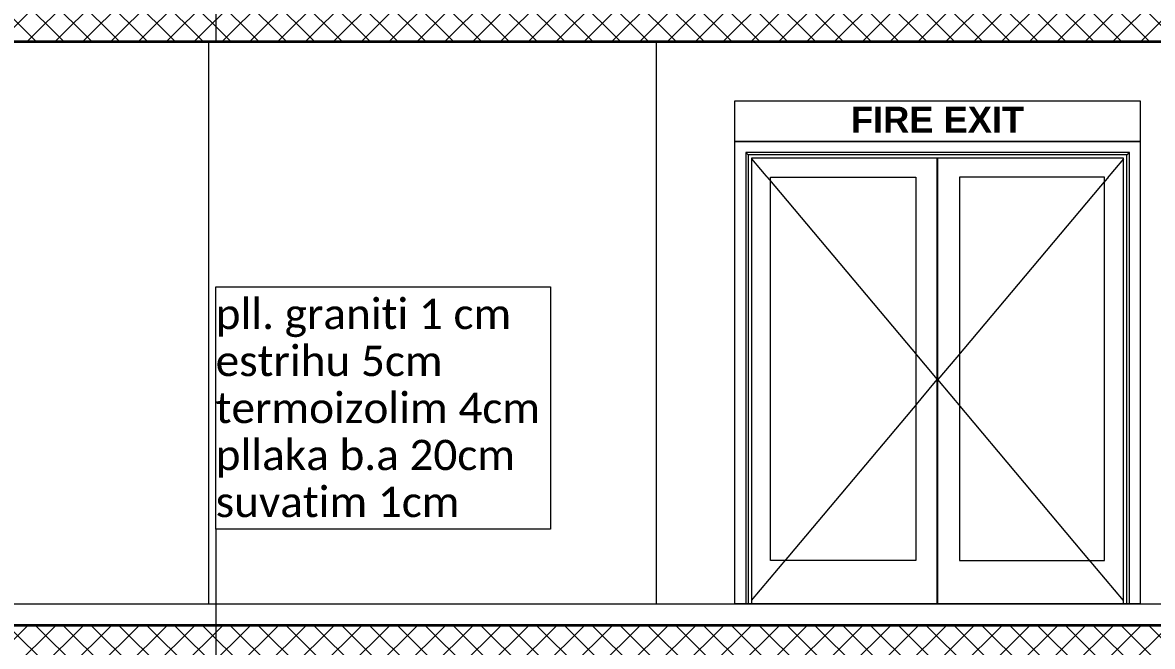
# Model space of a CAD drawing. Header units: millimetres. Extents: x -15634 to 67596, y -3027 to 55843.
# Drawn here: x 14114 to 19338, y 43898 to 46782 of the extents above; entities that cross this region are included whole.
import ezdxf

# ---------------------------------------------------------------- set-up
doc = ezdxf.new("R2010")
doc.units = ezdxf.units.MM
doc.header["$MEASUREMENT"] = 0
doc.set_wipeout_variables(frame=1)
doc.linetypes.add('Wipeout_Contour', pattern=[1000, 0, -1000])
for name, color, linetype in [('aaaa oxhakat', 7, 'Continuous'), ('Dimensioning - General', 7, 'Continuous'), ('Structural - Bearing', 7, 'Continuous'), ('Structural - Combined', 7, 'Continuous')]:
    doc.layers.add(name, color=color, linetype=linetype)
for name, color, linetype, lineweight, true_color in [('aaaa oxhakat _Pen_No__82', 7, 'Continuous', 20, 0xaaaaaa), ('Dimensioning - General_Pen_No__61', 7, 'Continuous', 20, 0x6a6a6a), ('Dimensioning - General_Pen_No__88', 7, 'Continuous', 20, 0xfd4435), ('Drawing & Figure_Pen_No__61', 7, 'Continuous', 20, 0x6a6a6a), ('Structural - Bearing_Pen_No__61', 7, 'Continuous', 20, 0x6a6a6a), ('Structural - Bearing_Pen_No__82', 7, 'Continuous', 20, 0xaaaaaa), ('Structural - Combined_Pen_No__82', 7, 'Continuous', 20, 0xaaaaaa)]:
    doc.layers.add(name, color=color, linetype=linetype, lineweight=lineweight, true_color=true_color)
for name, color, linetype, lineweight in [('Drawing & Figure_Pen_No__1', 7, 'Continuous', 13), ('Structural - Bearing_Pen_No__1', 7, 'Continuous', 13), ('Structural - Bearing_Pen_No__7', 7, 'Continuous', 35)]:
    doc.layers.add(name, color=color, linetype=linetype, lineweight=lineweight)
doc.styles.add('GENERATED_STYLE_2', font='arialbd.ttf')
doc.styles.add('GENERATED_STYLE_6', font='calibril.ttf')
doc.dimstyles.new('GENERATED_STYLE__3', dxfattribs={"dimtxt": 195.999997, "dimasz": 106.4, "dimexe": 0.18, "dimexo": 0.0625, "dimgap": 0.09, "dimtad": 1, "dimdec": 0, "dimlfac": 0.1, "dimzin": 0, "dimdsep": 46, "dimtxsty": 'GENERATED_STYLE_6', "dimblk": 'ARROWHEAD_2', "dimblk1": 'ARROWHEAD_2', "dimblk2": 'ARROWHEAD_2', "dimcen": 0.09, "dimse1": 1, "dimse2": 1, "dimclrd": 256, "dimclre": 256, "dimclrt": 256, "dimadec": 0, "dimazin": 0, "dimtfac": 1, "dimtdec": 4, "dimtmove": 0, "dimatfit": 3, "dimfxl": 1, "dimtolj": 1, "dimtzin": 0, "dimarcsym": 0})
pattern_1 = [(45, (0, 0), (-64.34671, 64.34671), []), (135, (0, 0), (64.34671, 64.34671), [])]

# ---------------------------------------------------------------- blocks, each defined once
blk = doc.blocks.new('*D64')
at = {"layer": 'Dimensioning - General_Pen_No__61', "color": 251, "linetype": 'Continuous', "lineweight": 20, "true_color": 0x6a6a6a, "transparency": 16777216}
for p, q in [((27454.4, 44036), (27594.4, 43955.2)), ((27629.4, 43995.6), (27419.4, 43995.6)), ((27524.4, 43795.6), (27524.4, 43995.6)), ((27454.4, 43836), (27594.4, 43755.2)), ((27629.4, 43795.6), (27419.4, 43795.6))]:
    blk.add_line(p, q, dxfattribs=at)
blk = doc.blocks.new('ARROWHEAD_2')
at = {"color": 0, "linetype": 'Continuous', "lineweight": 0}
for p, q in [((-0.378, -0.655), (0.378, 0.655)), ((0, 0), (-1, 0))]:
    blk.add_line(p, q, dxfattribs=at)
blk = doc.blocks.new('*D65')
at = {"layer": 'Dimensioning - General_Pen_No__61', "color": 251, "linetype": 'Continuous', "lineweight": 20, "true_color": 0x6a6a6a, "transparency": 16777216}
for p, q in [((27454.4, 46736), (27594.4, 46655.2)), ((27629.4, 46695.6), (27419.4, 46695.6)), ((27524.4, 43995.6), (27524.4, 46695.6)), ((27454.4, 44036), (27594.4, 43955.2)), ((27629.4, 43995.6), (27419.4, 43995.6))]:
    blk.add_line(p, q, dxfattribs=at)
at = {"layer": 'Dimensioning - General_Pen_No__88', "color": 20, "lineweight": 20, "true_color": 0xfd4435, "transparency": 16777216, "char_height": 196, "attachment_point": 7, "rotation": 90, "style": 'GENERATED_STYLE_6'}
for s, insert in [('\\A1;{\\pql;\\fCalibri Light|b0|i0|c0|p34;20}', (27485.2, 46337.4)), ('\\A1;{\\pql;\\fCalibri Light|b0|i0|c0|p34;270}', (27485.2, 45107.3))]:
    blk.add_mtext(s, dxfattribs=dict(at, insert=insert))
blk = doc.blocks.new('*D66')
at = {"layer": 'Dimensioning - General_Pen_No__61', "color": 251, "linetype": 'Continuous', "lineweight": 20, "true_color": 0x6a6a6a, "transparency": 16777216}
for p, q in [((27454.4, 46936), (27594.4, 46855.2)), ((27629.4, 46895.6), (27419.4, 46895.6)), ((27524.4, 46695.6), (27524.4, 46895.6)), ((27454.4, 46736), (27594.4, 46655.2)), ((27629.4, 46695.6), (27419.4, 46695.6))]:
    blk.add_line(p, q, dxfattribs=at)
blk = doc.blocks.new('*D112')
at = {"layer": 'Dimensioning - General_Pen_No__61', "color": 251, "linetype": 'Continuous', "lineweight": 20, "true_color": 0x6a6a6a, "transparency": 16777216}
for p, q in [((28004.4, 44036), (28144.4, 43955.2)), ((28179.4, 43995.6), (27969.4, 43995.6)), ((28074.4, 43795.6), (28074.4, 43995.6)), ((28004.4, 43836), (28144.4, 43755.2)), ((28179.4, 43795.6), (27969.4, 43795.6))]:
    blk.add_line(p, q, dxfattribs=at)
blk = doc.blocks.new('*D113')
at = {"layer": 'Dimensioning - General_Pen_No__61', "color": 251, "linetype": 'Continuous', "lineweight": 20, "true_color": 0x6a6a6a, "transparency": 16777216}
for p, q in [((28004.4, 46736), (28144.4, 46655.2)), ((28179.4, 46695.6), (27969.4, 46695.6)), ((28074.4, 43995.6), (28074.4, 46695.6)), ((28004.4, 44036), (28144.4, 43955.2)), ((28179.4, 43995.6), (27969.4, 43995.6))]:
    blk.add_line(p, q, dxfattribs=at)
at = {"layer": 'Dimensioning - General_Pen_No__88', "color": 20, "lineweight": 20, "true_color": 0xfd4435, "transparency": 16777216, "char_height": 196, "attachment_point": 7, "rotation": 90, "style": 'GENERATED_STYLE_6'}
for s, insert in [('\\A1;{\\pql;\\fCalibri Light|b0|i0|c0|p34;20}', (28035.2, 46337.4)), ('\\A1;{\\pql;\\fCalibri Light|b0|i0|c0|p34;270}', (28035.2, 45107.3))]:
    blk.add_mtext(s, dxfattribs=dict(at, insert=insert))
blk = doc.blocks.new('*D114')
at = {"layer": 'Dimensioning - General_Pen_No__61', "color": 251, "linetype": 'Continuous', "lineweight": 20, "true_color": 0x6a6a6a, "transparency": 16777216}
for p, q in [((28004.4, 46936), (28144.4, 46855.2)), ((28179.4, 46895.6), (27969.4, 46895.6)), ((28074.4, 46695.6), (28074.4, 46895.6)), ((28004.4, 46736), (28144.4, 46655.2)), ((28179.4, 46695.6), (27969.4, 46695.6))]:
    blk.add_line(p, q, dxfattribs=at)
blk = doc.blocks.new('*D134')
at = {"layer": 'Dimensioning - General_Pen_No__61', "color": 251, "linetype": 'Continuous', "lineweight": 20, "true_color": 0x6a6a6a, "transparency": 16777216}
for p, q in [((28554.4, 44036), (28694.4, 43955.2)), ((28729.4, 43995.6), (28519.4, 43995.6)), ((28624.4, 41095.6), (28624.4, 43995.6)), ((28554.4, 41136), (28694.4, 41055.2)), ((28729.4, 41095.6), (28519.4, 41095.6))]:
    blk.add_line(p, q, dxfattribs=at)
at = {"layer": 'Dimensioning - General_Pen_No__88', "color": 20, "lineweight": 20, "true_color": 0xfd4435, "transparency": 16777216, "insert": (28585.2, 42307.3), "char_height": 196, "attachment_point": 7, "rotation": 90, "style": 'GENERATED_STYLE_6'}
blk.add_mtext('\\A1;{\\pql;\\fCalibri Light|b0|i0|c0|p34;290}', dxfattribs=at)
blk = doc.blocks.new('*D135')
at = {"layer": 'Dimensioning - General_Pen_No__61', "color": 251, "linetype": 'Continuous', "lineweight": 20, "true_color": 0x6a6a6a, "transparency": 16777216}
for p, q in [((28554.4, 46936), (28694.4, 46855.2)), ((28729.4, 46895.6), (28519.4, 46895.6)), ((28624.4, 43995.6), (28624.4, 46895.6)), ((28554.4, 44036), (28694.4, 43955.2)), ((28729.4, 43995.6), (28519.4, 43995.6))]:
    blk.add_line(p, q, dxfattribs=at)
at = {"layer": 'Dimensioning - General_Pen_No__88', "color": 20, "lineweight": 20, "true_color": 0xfd4435, "transparency": 16777216, "insert": (28585.2, 45207.3), "char_height": 196, "attachment_point": 7, "rotation": 90, "style": 'GENERATED_STYLE_6'}
blk.add_mtext('\\A1;{\\pql;\\fCalibri Light|b0|i0|c0|p34;290}', dxfattribs=at)
blk = doc.blocks.new('*D160')
at = {"layer": 'Dimensioning - General_Pen_No__61', "color": 251, "linetype": 'Continuous', "lineweight": 20, "true_color": 0x6a6a6a, "transparency": 16777216}
for p, q in [((34964.9, 44036), (35104.9, 43955.2)), ((35139.9, 43995.6), (34929.9, 43995.6)), ((35034.9, 43795.6), (35034.9, 43995.6)), ((34964.9, 43836), (35104.9, 43755.2)), ((35139.9, 43795.6), (34929.9, 43795.6))]:
    blk.add_line(p, q, dxfattribs=at)
blk = doc.blocks.new('*D161')
at = {"layer": 'Dimensioning - General_Pen_No__61', "color": 251, "linetype": 'Continuous', "lineweight": 20, "true_color": 0x6a6a6a, "transparency": 16777216}
for p, q in [((34964.9, 46736), (35104.9, 46655.2)), ((35139.9, 46695.6), (34929.9, 46695.6)), ((35034.9, 43995.6), (35034.9, 46695.6)), ((34964.9, 44036), (35104.9, 43955.2)), ((35139.9, 43995.6), (34929.9, 43995.6))]:
    blk.add_line(p, q, dxfattribs=at)
at = {"layer": 'Dimensioning - General_Pen_No__88', "color": 20, "lineweight": 20, "true_color": 0xfd4435, "transparency": 16777216, "char_height": 196, "attachment_point": 7, "rotation": 90, "style": 'GENERATED_STYLE_6'}
for s, insert in [('\\A1;{\\pql;\\fCalibri Light|b0|i0|c0|p34;20}', (34995.7, 46337.4)), ('\\A1;{\\pql;\\fCalibri Light|b0|i0|c0|p34;270}', (34995.7, 45107.3))]:
    blk.add_mtext(s, dxfattribs=dict(at, insert=insert))
blk = doc.blocks.new('*D162')
at = {"layer": 'Dimensioning - General_Pen_No__61', "color": 251, "linetype": 'Continuous', "lineweight": 20, "true_color": 0x6a6a6a, "transparency": 16777216}
for p, q in [((34964.9, 46936), (35104.9, 46855.2)), ((35139.9, 46895.6), (34929.9, 46895.6)), ((35034.9, 46695.6), (35034.9, 46895.6)), ((34964.9, 46736), (35104.9, 46655.2)), ((35139.9, 46695.6), (34929.9, 46695.6))]:
    blk.add_line(p, q, dxfattribs=at)
blk = doc.blocks.new('*D208')
at = {"layer": 'Dimensioning - General_Pen_No__61', "color": 251, "linetype": 'Continuous', "lineweight": 20, "true_color": 0x6a6a6a, "transparency": 16777216}
for p, q in [((35514.9, 44036), (35654.9, 43955.2)), ((35689.9, 43995.6), (35479.9, 43995.6)), ((35584.9, 43795.6), (35584.9, 43995.6)), ((35514.9, 43836), (35654.9, 43755.2)), ((35689.9, 43795.6), (35479.9, 43795.6))]:
    blk.add_line(p, q, dxfattribs=at)
blk = doc.blocks.new('*D209')
at = {"layer": 'Dimensioning - General_Pen_No__61', "color": 251, "linetype": 'Continuous', "lineweight": 20, "true_color": 0x6a6a6a, "transparency": 16777216}
for p, q in [((35514.9, 46736), (35654.9, 46655.2)), ((35689.9, 46695.6), (35479.9, 46695.6)), ((35584.9, 43995.6), (35584.9, 46695.6)), ((35514.9, 44036), (35654.9, 43955.2)), ((35689.9, 43995.6), (35479.9, 43995.6))]:
    blk.add_line(p, q, dxfattribs=at)
at = {"layer": 'Dimensioning - General_Pen_No__88', "color": 20, "lineweight": 20, "true_color": 0xfd4435, "transparency": 16777216, "char_height": 196, "attachment_point": 7, "rotation": 90, "style": 'GENERATED_STYLE_6'}
for s, insert in [('\\A1;{\\pql;\\fCalibri Light|b0|i0|c0|p34;20}', (35545.7, 46337.4)), ('\\A1;{\\pql;\\fCalibri Light|b0|i0|c0|p34;270}', (35545.7, 45107.3))]:
    blk.add_mtext(s, dxfattribs=dict(at, insert=insert))
blk = doc.blocks.new('*D210')
at = {"layer": 'Dimensioning - General_Pen_No__61', "color": 251, "linetype": 'Continuous', "lineweight": 20, "true_color": 0x6a6a6a, "transparency": 16777216}
for p, q in [((35514.9, 46936), (35654.9, 46855.2)), ((35689.9, 46895.6), (35479.9, 46895.6)), ((35584.9, 46695.6), (35584.9, 46895.6)), ((35514.9, 46736), (35654.9, 46655.2)), ((35689.9, 46695.6), (35479.9, 46695.6))]:
    blk.add_line(p, q, dxfattribs=at)
blk = doc.blocks.new('*D230')
at = {"layer": 'Dimensioning - General_Pen_No__61', "color": 251, "linetype": 'Continuous', "lineweight": 20, "true_color": 0x6a6a6a, "transparency": 16777216}
for p, q in [((36064.9, 44036), (36204.9, 43955.2)), ((36239.9, 43995.6), (36029.9, 43995.6)), ((36134.9, 41095.6), (36134.9, 43995.6)), ((36064.9, 41136), (36204.9, 41055.2)), ((36239.9, 41095.6), (36029.9, 41095.6))]:
    blk.add_line(p, q, dxfattribs=at)
at = {"layer": 'Dimensioning - General_Pen_No__88', "color": 20, "lineweight": 20, "true_color": 0xfd4435, "transparency": 16777216, "insert": (36095.7, 42307.3), "char_height": 196, "attachment_point": 7, "rotation": 90, "style": 'GENERATED_STYLE_6'}
blk.add_mtext('\\A1;{\\pql;\\fCalibri Light|b0|i0|c0|p34;290}', dxfattribs=at)
blk = doc.blocks.new('*D231')
at = {"layer": 'Dimensioning - General_Pen_No__61', "color": 251, "linetype": 'Continuous', "lineweight": 20, "true_color": 0x6a6a6a, "transparency": 16777216}
for p, q in [((36064.9, 46936), (36204.9, 46855.2)), ((36239.9, 46895.6), (36029.9, 46895.6)), ((36134.9, 43995.6), (36134.9, 46895.6)), ((36064.9, 44036), (36204.9, 43955.2)), ((36239.9, 43995.6), (36029.9, 43995.6))]:
    blk.add_line(p, q, dxfattribs=at)
at = {"layer": 'Dimensioning - General_Pen_No__88', "color": 20, "lineweight": 20, "true_color": 0xfd4435, "transparency": 16777216, "insert": (36095.7, 45207.3), "char_height": 196, "attachment_point": 7, "rotation": 90, "style": 'GENERATED_STYLE_6'}
blk.add_mtext('\\A1;{\\pql;\\fCalibri Light|b0|i0|c0|p34;290}', dxfattribs=at)

msp = doc.modelspace()

# ---------------------------------------------------------------- texts
at = {"layer": 'Drawing & Figure_Pen_No__1', "color": 7, "linetype": 'Continuous', "lineweight": 13, "insert": (18344.4, 46273.8), "char_height": 120, "attachment_point": 8, "style": 'GENERATED_STYLE_2'}
msp.add_mtext('\\A1;{\\pqc;\\fArial|b1|i0|c0|p34;FIRE EXIT}', dxfattribs=at)

# ---------------------------------------------------------------- wipeouts: each hides what was drawn before it
at = {"color": 254, "linetype": 'Wipeout_Contour', "lineweight": 0, "ltscale": 191258.732346}
msp.add_wipeout([(14974.4, 43995.6), (15344.4, 43995.6), (15344.4, 46695.6), (14974.4, 46695.6)], dxfattribs=at).dxf.layer = 'aaaa oxhakat'
at = {"color": 254, "linetype": 'Wipeout_Contour', "lineweight": 0, "ltscale": 193592.466412}
msp.add_wipeout([(17469.4, 46170.6), (17457.4, 46182.6), (17457.4, 44095.6), (17469.4, 44095.6)], dxfattribs=at).dxf.layer = 'Structural - Bearing'
at = {"color": 254, "linetype": 'Wipeout_Contour', "lineweight": 0, "ltscale": 196246.721823}
msp.add_wipeout([(19219.4, 44095.6), (19231.4, 44095.6), (19231.4, 46182.6), (19219.4, 46170.6)], dxfattribs=at).dxf.layer = 'Structural - Bearing'
at = {"color": 254, "linetype": 'Wipeout_Contour', "lineweight": 0, "ltscale": 195978.910451}
msp.add_wipeout([(18343.4, 45530.9), (18343.4, 45330.9), (18345.4, 45330.9), (18345.4, 45530.9)], dxfattribs=at).dxf.layer = 'Structural - Combined'

# ---------------------------------------------------------------- next in the draw order: linework, layer by layer
at = {"layer": 'Structural - Bearing_Pen_No__61', "color": 251, "linetype": 'Continuous', "lineweight": 20, "true_color": 0x6a6a6a}
for points in [[(15007.1, 47340.4), (15007.1, 46695.6)], [(15007.1, 44440.4), (15007.1, 43795.6)]]:
    msp.add_lwpolyline(points, dxfattribs=at)

# ---------------------------------------------------------------- next in the draw order: wipeouts: each hides what was drawn before it
at = {"color": 254, "linetype": 'Wipeout_Contour', "lineweight": 0, "ltscale": 190498.28452}
msp.add_wipeout([(14114.4, 43995.6), (14974.4, 43995.6), (14974.4, 46695.6), (14114.4, 46695.6)], dxfattribs=at).dxf.layer = 'Structural - Bearing'
at = {"color": 254, "linetype": 'Wipeout_Contour', "lineweight": 0, "ltscale": 192637.605024}
msp.add_wipeout([(15344.4, 43995.6), (17044.4, 43995.6), (17044.4, 46695.6), (15344.4, 46695.6)], dxfattribs=at).dxf.layer = 'Structural - Bearing'
at = {"color": 254, "linetype": 'Wipeout_Contour', "lineweight": 0, "ltscale": 247096.006287}
msp.add_wipeout([(18343.4, 46155.6), (18343.4, 45530.9), (18345.4, 45530.9), (18345.4, 46067.6), (18345.4, 46155.6)], dxfattribs=at).dxf.layer = 'Structural - Bearing'
at = {"color": 254, "linetype": 'Wipeout_Contour', "lineweight": 0, "ltscale": 195357.238664}
msp.add_wipeout([(18343.4, 45195.6), (18345.4, 45195.6), (18345.4, 45330.9), (18343.4, 45330.9)], dxfattribs=at).dxf.layer = 'Structural - Bearing'

# ---------------------------------------------------------------- next in the draw order: hatches: boundary and pattern name
at = {"layer": 'Structural - Bearing_Pen_No__1', "linetype": 'Continuous', "lineweight": 13}
h = msp.add_hatch(dxfattribs=at)
h.set_pattern_fill('CONCRETE_BLOCK', style=0, pattern_type=2)
h.set_pattern_definition(pattern_1)
h.paths.add_polyline_path([(-655.6, 46695.6), (44144.4, 46695.6), (44144.4, 46895.6), (-655.6, 46895.6)])
h = msp.add_hatch(dxfattribs=at)
h.set_pattern_fill('CONCRETE_BLOCK', style=0, pattern_type=2)
h.set_pattern_definition(pattern_1)
h.paths.add_polyline_path([(-655.6, 43795.6), (44144.4, 43795.6), (44144.4, 43995.6), (-655.6, 43995.6)])

# ---------------------------------------------------------------- next in the draw order: linework, layer by layer
at = {"layer": 'aaaa oxhakat _Pen_No__82', "color": 253, "linetype": 'Continuous', "lineweight": 20, "true_color": 0xaaaaaa}
msp.add_line((14974.4, 46695.6), (14974.4, 44095.6), dxfattribs=at)
at = {"layer": 'Drawing & Figure_Pen_No__61', "color": 251, "linetype": 'Continuous', "lineweight": 20, "true_color": 0x6a6a6a, "flags": 128}
msp.add_lwpolyline([(15007.1, 45560.4), (16555.5, 45560.4), (16555.5, 44440.4), (15007.1, 44440.4)], close=True, dxfattribs=at)
at = {"layer": 'Structural - Bearing_Pen_No__1', "color": 7, "linetype": 'Continuous', "lineweight": 13}
for p, q in [((-655.6, 46695.6), (44144.4, 46695.6)), ((6604.4, 43995.6), (36884.4, 43995.6))]:
    msp.add_line(p, q, dxfattribs=at)
at = {"layer": 'Structural - Bearing_Pen_No__7', "color": 7, "linetype": 'Continuous', "lineweight": 35, "flags": 128}
for points in [[(-655.6, 46695.6), (44144.4, 46695.6), (44144.4, 46895.6), (-655.6, 46895.6)], [(-655.6, 43795.6), (44144.4, 43795.6), (44144.4, 43995.6), (-655.6, 43995.6)]]:
    msp.add_lwpolyline(points, close=True, dxfattribs=at)
at = {"layer": 'Structural - Bearing_Pen_No__82', "color": 253, "linetype": 'Continuous', "lineweight": 20, "true_color": 0xaaaaaa}
msp.add_line((17044.4, 44095.6), (17044.4, 46695.6), dxfattribs=at)

# ---------------------------------------------------------------- next in the draw order: texts
at = {"layer": 'Drawing & Figure_Pen_No__61', "color": 251, "linetype": 'Continuous', "lineweight": 20, "true_color": 0x6a6a6a, "insert": (15007.1, 44494.5), "char_height": 140, "attachment_point": 7, "line_spacing_factor": 0.931144, "style": 'GENERATED_STYLE_6'}
msp.add_mtext('\\A1;{\\pql;\\fCalibri Light|b0|i0|c0|p34;pll. graniti 1 cm\\P\\pql;\\fCalibri Light|b0|i0|c0|p34;estrihu 5cm\\P\\pql;\\fCalibri Light|b0|i0|c0|p34;termoizolim 4cm\\P\\pql;\\fCalibri Light|b0|i0|c0|p34;pllaka b.a 20cm\\P\\pql;\\fCalibri Light|b0|i0|c0|p34;suvatim 1cm}', dxfattribs=at)

# ---------------------------------------------------------------- next in the draw order: dimensions: what is measured, and where the dimension line sits
at = {"layer": 'Dimensioning - General', "color": 251, "linetype": 'Continuous', "lineweight": 20, "true_color": 0x6a6a6a}
for base, p1, p2, picture, middle in [((28074.4, 46895.6), (-159, 46695.6), (-176.6, 46895.6), '*D114', (27937.2, 46486.8)), ((27524.4, 46895.6), (-57.7, 46695.6), (-77, 46895.6), '*D66', (27387.2, 46486.8)), ((35584.9, 46895.6), (7351.5, 46695.6), (7333.9, 46895.6), '*D210', (35447.7, 46486.8)), ((35034.9, 46895.6), (7452.8, 46695.6), (7433.5, 46895.6), '*D162', (34897.7, 46486.8)), ((28074.4, 43995.6), (-241.9, 43795.6), (-241.9, 43995.6), '*D112', (27937.2, 43586.8)), ((27524.4, 43995.6), (182.6, 43795.6), (169.2, 43995.6), '*D64', (27387.2, 43586.8)), ((28624.4, 43995.6), (2139.4, 41095.6), (2130.6, 43995.6), '*D134', (28487.2, 42531.4)), ((35584.9, 43995.6), (7268.6, 43795.6), (7268.6, 43995.6), '*D208', (35447.7, 43586.8)), ((35034.9, 43995.6), (7693.1, 43795.6), (7679.7, 43995.6), '*D160', (34897.7, 43586.8)), ((36134.9, 43995.6), (9649.9, 41095.6), (9641.1, 43995.6), '*D230', (35997.7, 42531.4))]:
    dim = msp.add_linear_dim(base=base, p1=p1, p2=p2, angle=90, dimstyle='GENERATED_STYLE__3', dxfattribs=at)
    dim.commit()
    dim.dimension.update_dxf_attribs({"geometry": picture, "text_midpoint": middle, "dimtype": 160, "text_rotation": 90})

# ---------------------------------------------------------------- next in the draw order: wipeouts: each hides what was drawn before it
at = {"color": 254, "linetype": 'Wipeout_Contour', "lineweight": 0, "ltscale": 198774.836169}
msp.add_wipeout([(19231.4, 46182.6), (17457.4, 46182.6), (17469.4, 46170.6), (19219.4, 46170.6)], dxfattribs=at).dxf.layer = 'Structural - Bearing'
at = {"color": 254, "linetype": 'Wipeout_Contour', "lineweight": 0, "ltscale": 195060.1442}
msp.add_wipeout([(18343.4, 45170.6), (18345.4, 45170.6), (18345.4, 45195.6), (18343.4, 45195.6)], dxfattribs=at).dxf.layer = 'Structural - Bearing'

# ---------------------------------------------------------------- next in the draw order: wipeouts: each hides what was drawn before it
at = {"color": 254, "linetype": 'Wipeout_Contour', "lineweight": 0, "ltscale": 193605.760744}
msp.add_wipeout([(17407.4, 46232.6), (17407.4, 44095.6), (17457.4, 44095.6), (17457.4, 46182.6)], dxfattribs=at).dxf.layer = 'Structural - Bearing'
at = {"color": 254, "linetype": 'Wipeout_Contour', "lineweight": 0, "ltscale": 196352.587738}
msp.add_wipeout([(19281.4, 44095.6), (19281.4, 46232.6), (19231.4, 46182.6), (19231.4, 44095.6)], dxfattribs=at).dxf.layer = 'Structural - Bearing'
at = {"color": 254, "linetype": 'Wipeout_Contour', "lineweight": 0, "ltscale": 194921.172833}
msp.add_wipeout([(18343.4, 45170.6), (18343.4, 45120.6), (18345.4, 45120.6), (18345.4, 45170.6)], dxfattribs=at).dxf.layer = 'Structural - Bearing'

# ---------------------------------------------------------------- next in the draw order: wipeouts: each hides what was drawn before it
at = {"color": 254, "linetype": 'Wipeout_Contour', "lineweight": 0, "ltscale": 198892.024211}
msp.add_wipeout([(19281.4, 46232.6), (17407.4, 46232.6), (17457.4, 46182.6), (19231.4, 46182.6)], dxfattribs=at).dxf.layer = 'Structural - Bearing'
at = {"color": 254, "linetype": 'Wipeout_Contour', "lineweight": 0, "ltscale": 193572.691494}
msp.add_wipeout([(17469.4, 44095.6), (17484.4, 44095.6), (17484.4, 46155.6), (17469.4, 46155.6)], dxfattribs=at).dxf.layer = 'Structural - Bearing'
at = {"color": 254, "linetype": 'Wipeout_Contour', "lineweight": 0, "ltscale": 196186.789708}
msp.add_wipeout([(19204.4, 46155.6), (19204.4, 44095.6), (19219.4, 44095.6), (19219.4, 46155.6)], dxfattribs=at).dxf.layer = 'Structural - Bearing'
at = {"color": 254, "linetype": 'Wipeout_Contour', "lineweight": 0, "ltscale": 240876.391037}
msp.add_wipeout([(18343.4, 44095.6), (18345.4, 44095.6), (18345.4, 44295.6), (18345.4, 45120.6), (18343.4, 45120.6)], dxfattribs=at).dxf.layer = 'Structural - Bearing'

# ---------------------------------------------------------------- next in the draw order: linework, layer by layer
at = {"layer": 'Drawing & Figure_Pen_No__1', "color": 7, "linetype": 'Continuous', "lineweight": 13, "flags": 128}
msp.add_lwpolyline([(17407.4, 46421.2), (19281.4, 46421.2), (19281.4, 46232.6), (17407.4, 46232.6)], close=True, dxfattribs=at)
at = {"layer": 'Structural - Bearing_Pen_No__82', "color": 253, "linetype": 'Continuous', "lineweight": 20, "true_color": 0xaaaaaa}
for p, q in [((17407.4, 44095.6), (17407.4, 46232.6)), ((17407.4, 46232.6), (19281.4, 46232.6)), ((19281.4, 46232.6), (19281.4, 44095.6)), ((17457.4, 44095.6), (17407.4, 44095.6)), ((19281.4, 44095.6), (19231.4, 44095.6))]:
    msp.add_line(p, q, dxfattribs=at)

# ---------------------------------------------------------------- next in the draw order: wipeouts: each hides what was drawn before it
at = {"color": 254, "linetype": 'Wipeout_Contour', "lineweight": 0, "ltscale": 298071.104985}
msp.add_wipeout([(17469.4, 46170.6), (17469.4, 46155.6), (17484.4, 46155.6), (19204.4, 46155.6), (19219.4, 46155.6), (19219.4, 46170.6)], dxfattribs=at).dxf.layer = 'Structural - Bearing'
at = {"color": 254, "linetype": 'Wipeout_Contour', "lineweight": 0, "ltscale": 193854.589472}
msp.add_wipeout([(17572.4, 46067.6), (17484.4, 46067.6), (17484.4, 44295.6), (17572.4, 44295.6)], dxfattribs=at).dxf.layer = 'Structural - Bearing'
at = {"color": 254, "linetype": 'Wipeout_Contour', "lineweight": 0, "ltscale": 194982.545553}
msp.add_wipeout([(18343.4, 44295.6), (18343.4, 46067.6), (18243.4, 46067.6), (18243.4, 44295.6)], dxfattribs=at).dxf.layer = 'Structural - Bearing'
at = {"color": 254, "linetype": 'Wipeout_Contour', "lineweight": 0, "ltscale": 196310.693852}
msp.add_wipeout([(19116.4, 44295.6), (19204.4, 44295.6), (19204.4, 46067.6), (19116.4, 46067.6)], dxfattribs=at).dxf.layer = 'Structural - Bearing'

# ---------------------------------------------------------------- next in the draw order: linework, layer by layer
at = {"layer": 'Structural - Bearing_Pen_No__82', "color": 253, "linetype": 'Continuous', "lineweight": 20, "true_color": 0xaaaaaa}
for p, q in [((17457.4, 46182.6), (17457.4, 44095.6)), ((19231.4, 46182.6), (17457.4, 46182.6)), ((19231.4, 44095.6), (19231.4, 46182.6))]:
    msp.add_line(p, q, dxfattribs=at)

# ---------------------------------------------------------------- next in the draw order: wipeouts: each hides what was drawn before it
at = {"color": 254, "linetype": 'Wipeout_Contour', "lineweight": 0, "ltscale": 296735.443777}
msp.add_wipeout([(18343.4, 46155.6), (17484.4, 46155.6), (17484.4, 46067.6), (17572.4, 46067.6), (18243.4, 46067.6), (18343.4, 46067.6)], dxfattribs=at).dxf.layer = 'Structural - Bearing'
at = {"color": 254, "linetype": 'Wipeout_Contour', "lineweight": 0, "ltscale": 286319.330807}
msp.add_wipeout([(17484.4, 44095.6), (18343.4, 44095.6), (18343.4, 44295.6), (18243.4, 44295.6), (17572.4, 44295.6), (17484.4, 44295.6)], dxfattribs=at).dxf.layer = 'Structural - Bearing'

# ---------------------------------------------------------------- next in the draw order: linework, layer by layer
at = {"layer": 'Structural - Bearing_Pen_No__82', "color": 253, "linetype": 'Continuous', "lineweight": 20, "true_color": 0xaaaaaa}
for p, q in [((17457.4, 46182.6), (17469.4, 46170.6)), ((17469.4, 46170.6), (17469.4, 44095.6)), ((17484.4, 46155.6), (17484.4, 44095.6)), ((17469.4, 44095.6), (17457.4, 44095.6))]:
    msp.add_line(p, q, dxfattribs=at)

# ---------------------------------------------------------------- next in the draw order: wipeouts: each hides what was drawn before it
at = {"color": 254, "linetype": 'Wipeout_Contour', "lineweight": 0, "ltscale": 194412.861728}
msp.add_wipeout([(17572.4, 44295.6), (18243.4, 44295.6), (18243.4, 46067.6), (17572.4, 46067.6)], dxfattribs=at).dxf.layer = 'Structural - Bearing'
at = {"color": 254, "linetype": 'Wipeout_Contour', "lineweight": 0, "ltscale": 195136.070428}
msp.add_wipeout([(18345.4, 44295.6), (18445.4, 44295.6), (18445.4, 46067.6), (18345.4, 46067.6)], dxfattribs=at).dxf.layer = 'Structural - Bearing'

# ---------------------------------------------------------------- next in the draw order: linework, layer by layer
at = {"layer": 'Structural - Bearing_Pen_No__82', "color": 253, "linetype": 'Continuous', "lineweight": 20, "true_color": 0xaaaaaa}
for p, q in [((17572.4, 44295.6), (17572.4, 46067.6)), ((17572.4, 46067.6), (18243.4, 46067.6)), ((18243.4, 46067.6), (18243.4, 44295.6)), ((18345.4, 45195.6), (18343.4, 45195.6)), ((18345.4, 45170.6), (18343.4, 45170.6)), ((18343.4, 45120.6), (18345.4, 45120.6)), ((18243.4, 44295.6), (17572.4, 44295.6))]:
    msp.add_line(p, q, dxfattribs=at)
at = {"layer": 'Structural - Combined_Pen_No__82', "color": 253, "linetype": 'Continuous', "lineweight": 20, "true_color": 0xaaaaaa}
for p, q in [((18343.4, 45530.9), (18345.4, 45530.9)), ((18343.4, 45330.9), (18345.4, 45330.9))]:
    msp.add_line(p, q, dxfattribs=at)

# ---------------------------------------------------------------- next in the draw order: wipeouts: each hides what was drawn before it
at = {"color": 254, "linetype": 'Wipeout_Contour', "lineweight": 0, "ltscale": 298654.221509}
msp.add_wipeout([(19204.4, 46155.6), (18345.4, 46155.6), (18345.4, 46067.6), (18445.4, 46067.6), (19116.4, 46067.6), (19204.4, 46067.6)], dxfattribs=at).dxf.layer = 'Structural - Bearing'
at = {"color": 254, "linetype": 'Wipeout_Contour', "lineweight": 0, "ltscale": 288307.420922}
msp.add_wipeout([(18345.4, 44095.6), (19204.4, 44095.6), (19204.4, 44295.6), (19116.4, 44295.6), (18445.4, 44295.6), (18345.4, 44295.6)], dxfattribs=at).dxf.layer = 'Structural - Bearing'

# ---------------------------------------------------------------- next in the draw order: linework, layer by layer
at = {"layer": 'Structural - Bearing_Pen_No__61', "color": 251, "linetype": 'Continuous', "lineweight": 20, "true_color": 0x6a6a6a}
msp.add_lwpolyline([(6604.4, 44095.6), (36884.4, 44095.6)], dxfattribs=at)
at = {"layer": 'Structural - Bearing_Pen_No__82', "color": 253, "linetype": 'Continuous', "lineweight": 20, "true_color": 0xaaaaaa}
for p, q in [((19219.4, 46170.6), (19231.4, 46182.6)), ((19219.4, 46170.6), (17469.4, 46170.6)), ((19204.4, 46155.6), (17484.4, 46155.6)), ((17484.4, 46153.3), (18343.4, 45131.6)), ((18343.4, 46067.6), (18343.4, 46155.6)), ((18345.4, 46067.6), (18345.4, 46155.6)), ((19204.4, 44095.6), (19204.4, 46155.6)), ((19219.4, 44095.6), (19219.4, 46170.6)), ((18343.4, 44295.6), (18343.4, 46067.6)), ((18345.4, 44295.6), (18345.4, 46067.6)), ((17484.4, 44109.9), (18343.4, 45131.6)), ((18343.4, 44095.6), (18343.4, 44295.6)), ((18345.4, 44095.6), (18345.4, 44295.6)), ((19219.4, 44095.6), (17469.4, 44095.6)), ((19231.4, 44095.6), (19219.4, 44095.6))]:
    msp.add_line(p, q, dxfattribs=at)

# ---------------------------------------------------------------- next in the draw order: wipeouts: each hides what was drawn before it
at = {"color": 254, "linetype": 'Wipeout_Contour', "lineweight": 0, "ltscale": 195726.730932}
msp.add_wipeout([(19116.4, 44295.6), (19116.4, 46067.6), (18445.4, 46067.6), (18445.4, 44295.6)], dxfattribs=at).dxf.layer = 'Structural - Bearing'

# ---------------------------------------------------------------- next in the draw order: linework, layer by layer
at = {"layer": 'Structural - Bearing_Pen_No__82', "color": 253, "linetype": 'Continuous', "lineweight": 20, "true_color": 0xaaaaaa}
for p, q in [((19204.4, 46153.3), (18345.4, 45131.6)), ((18445.4, 46067.6), (18445.4, 44295.6)), ((19116.4, 46067.6), (18445.4, 46067.6)), ((19116.4, 44295.6), (19116.4, 46067.6)), ((19204.4, 44109.9), (18345.4, 45131.6)), ((18445.4, 44295.6), (19116.4, 44295.6))]:
    msp.add_line(p, q, dxfattribs=at)

# ---------------------------------------------------------------- next in the draw order: dimensions: what is measured, and where the dimension line sits
at = {"layer": 'Dimensioning - General', "color": 251, "linetype": 'Continuous', "lineweight": 20, "true_color": 0x6a6a6a}
for base, p1, p2, picture, middle in [((28624.4, 46895.6), (2130.6, 43995.6), (2253.6, 46895.6), '*D135', (28487.2, 45431.4)), ((36134.9, 46895.6), (9641.1, 43995.6), (9764.1, 46895.6), '*D231', (35997.7, 45431.4)), ((28074.4, 46695.6), (-241.9, 43995.6), (-159, 46695.6), '*D113', (27937.2, 45331.4)), ((27524.4, 46695.6), (169.2, 43995.6), (-57.7, 46695.6), '*D65', (27387.2, 45331.4)), ((35584.9, 46695.6), (7268.6, 43995.6), (7351.5, 46695.6), '*D209', (35447.7, 45331.4)), ((35034.9, 46695.6), (7679.7, 43995.6), (7452.8, 46695.6), '*D161', (34897.7, 45331.4))]:
    dim = msp.add_linear_dim(base=base, p1=p1, p2=p2, angle=90, dimstyle='GENERATED_STYLE__3', dxfattribs=at)
    dim.commit()
    dim.dimension.update_dxf_attribs({"geometry": picture, "text_midpoint": middle, "dimtype": 160, "text_rotation": 90})

doc.saveas('drawing.dxf')
